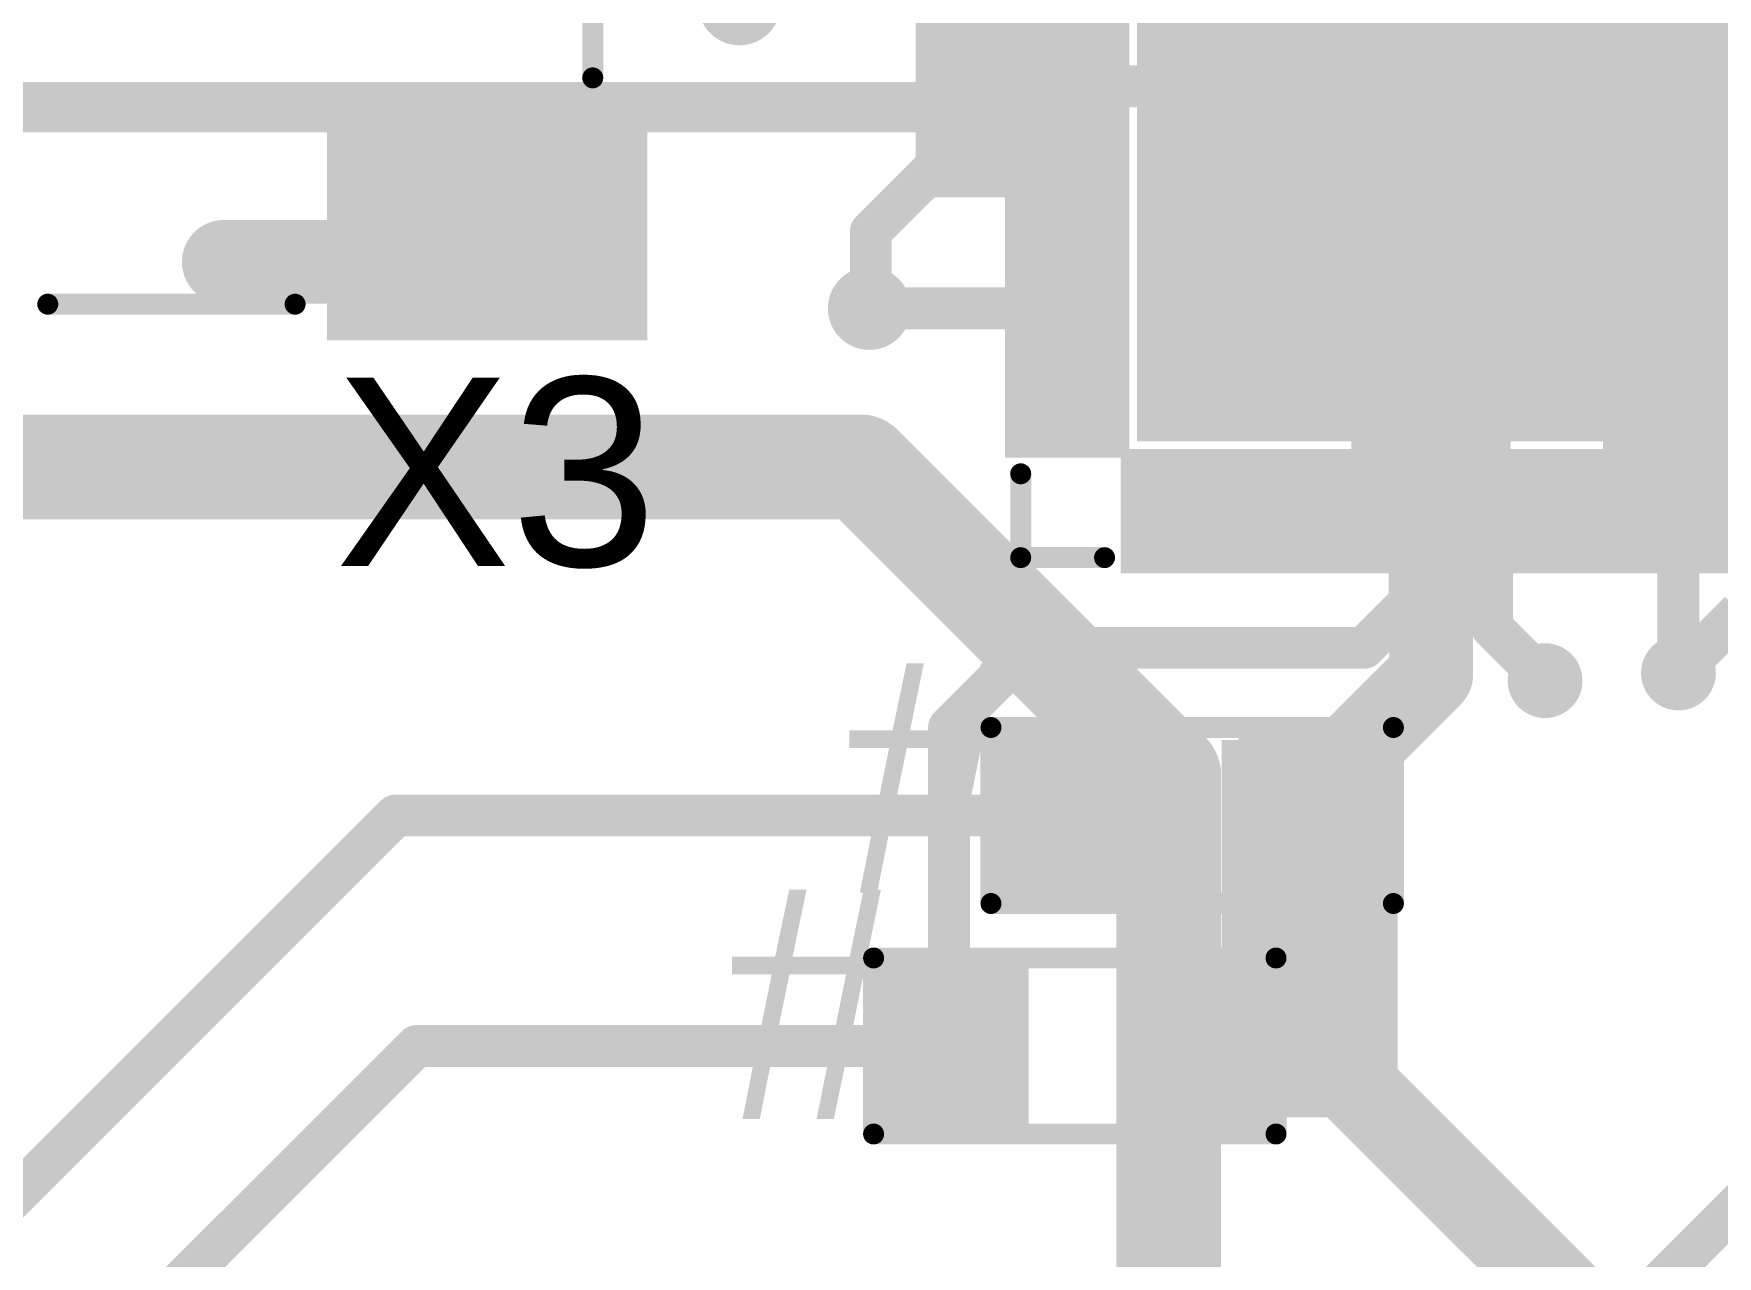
# Model space of a CAD drawing. Header units: millimetres. Extents: x -0.39 to 4.37, y -0.38 to 3.54.
# Drawn here: x 3.0085 to 3.4101, y 2.5596 to 2.8514 of the extents above; entities that cross this region are included whole.
import ezdxf

# ---------------------------------------------------------------- set-up
doc = ezdxf.new("R2010")
doc.units = ezdxf.units.MM
doc.header["$MEASUREMENT"] = 0
for name, color, linetype in [('BottomLayer', 5, 'Continuous'), ('BottomPaste', 16, 'Continuous'), ('BottomSolder', 6, 'Continuous'), ('TopLayer', 1, 'Continuous'), ('TopOverlay', 2, 'Continuous'), ('TopPaste', 8, 'Continuous'), ('TopSolder', 216, 'Continuous'), ('ViaHoleLayer', 16, 'Continuous')]:
    doc.layers.add(name, color=color, linetype=linetype)
doc.styles.add('Arial', font='', dxfattribs={"height": 0.2})
doc.styles.get('Arial').set_extended_font_data('Arial')

# ---------------------------------------------------------------- blocks, each defined once
blk = doc.blocks.new('C__0402_B_39')
at = {"layer": 'BottomLayer'}
for points in [[(-0.009500000000000001, 0.0125), (-0.009499999999999998, -0.0125), (-0.0275, -0.0125), (-0.0275, 0.0125)], [(0.0275, 0.0125), (0.0275, -0.0125), (0.009500000000000001, -0.0125), (0.009499999999999998, 0.0125)]]:
    blk.add_hatch(color=5, dxfattribs=at).paths.add_polyline_path(points)
at = {"layer": 'BottomPaste'}
for points in [[(-0.009500000000000001, 0.0125), (-0.009499999999999998, -0.0125), (-0.0275, -0.0125), (-0.0275, 0.0125)], [(0.0275, 0.0125), (0.0275, -0.0125), (0.009500000000000001, -0.0125), (0.009499999999999998, 0.0125)]]:
    blk.add_hatch(color=16, dxfattribs=at).paths.add_polyline_path(points)
at = {"layer": 'BottomSolder'}
for points in [[(-0.007137800000000001, 0.0148622), (-0.007137799999999999, -0.0148622), (-0.0298622, -0.0148622), (-0.0298622, 0.0148622)], [(0.0298622, 0.0148622), (0.0298622, -0.0148622), (0.007137800000000001, -0.0148622), (0.007137799999999999, 0.0148622)]]:
    blk.add_hatch(color=6, dxfattribs=at).paths.add_polyline_path(points)
blk = doc.blocks.new('5TJ480000XYLBC_80')
at = {"layer": 'TopLayer'}
for points in [[(-0.11023615, 0.07086615), (-0.03937005, 0.07086615), (-0.03937005, 0.01968505), (-0.11023615, 0.01968505)], [(0.03937015, 0.07086615), (0.11023625, 0.07086615), (0.11023625, 0.01968505), (0.03937015, 0.01968505)], [(-0.11023615, -0.01968505), (-0.03937005, -0.01968505), (-0.03937005, -0.07086615), (-0.11023615, -0.07086615)], [(0.03937015, -0.01968505), (0.11023625, -0.01968505), (0.11023625, -0.07086615), (0.03937015, -0.07086615)]]:
    blk.add_hatch(color=1, dxfattribs=at).paths.add_polyline_path(points)
at = {"layer": 'TopPaste'}
for points in [[(-0.11023615, 0.07086615), (-0.03937005, 0.07086615), (-0.03937005, 0.01968505), (-0.11023615, 0.01968505)], [(0.03937015, 0.07086615), (0.11023625, 0.07086615), (0.11023625, 0.01968505), (0.03937015, 0.01968505)], [(-0.11023615, -0.01968505), (-0.03937005, -0.01968505), (-0.03937005, -0.07086615), (-0.11023615, -0.07086615)], [(0.03937015, -0.01968505), (0.11023625, -0.01968505), (0.11023625, -0.07086615), (0.03937015, -0.07086615)]]:
    blk.add_hatch(color=8, dxfattribs=at).paths.add_polyline_path(points)
at = {"layer": 'TopSolder'}
for points in [[(-0.11299205, 0.07362205), (-0.03661415, 0.07362205), (-0.03661415, 0.01692915), (-0.11299205, 0.01692915)], [(0.03661425, 0.07362205), (0.11299215, 0.07362205), (0.11299215, 0.01692915), (0.03661425, 0.01692915)], [(-0.11299205, -0.01692915), (-0.03661415, -0.01692915), (-0.03661415, -0.07362205), (-0.11299205, -0.07362205)], [(0.03661425, -0.01692915), (0.11299215, -0.01692915), (0.11299215, -0.07362205), (0.03661425, -0.07362205)]]:
    blk.add_hatch(color=216, dxfattribs=at).paths.add_polyline_path(points)
at = {"layer": 'TopOverlay', "const_width": 0.005}
for points in [[(0.03, 0.065), (-0.029, 0.065)], [(-0.1, 0.011), (-0.1, -0.011)], [(0.1000001, 0.011), (0.1000001, -0.011)], [(0.03, -0.065), (-0.029, -0.065)]]:
    blk.add_lwpolyline(points, dxfattribs=at)
at = {"layer": 'TopOverlay'}
for points, const_width in [([(-0.03025, 0.065, 1), (-0.02775, 0.065, 1)], 0.0025), ([(0.02875, 0.065, 1), (0.03125, 0.065, 1)], 0.0025), ([(-0.10125, 0.011, 1), (-0.09875, 0.011, 1)], 0.0025), ([(0.0987501, 0.011, 1), (0.1012501, 0.011, 1)], 0.0025), ([(-0.10125, -0.011, 1), (-0.09875, -0.011, 1)], 0.0025), ([(0.0987501, -0.011, 1), (0.1012501, -0.011, 1)], 0.0025), ([(-0.117, -0.051, 1), (-0.125, -0.051, 1)], 0.01), ([(-0.1275, -0.051, 1), (-0.1225, -0.051, 1)], 0.005), ([(-0.1195, -0.051, 1), (-0.1145, -0.051, 1)], 0.005), ([(-0.03025, -0.065, 1), (-0.02775, -0.065, 1)], 0.0025), ([(0.02875, -0.065, 1), (0.03125, -0.065, 1)], 0.0025)]:
    blk.add_lwpolyline(points, format="xyb", close=True, dxfattribs=dict(at, const_width=const_width))
blk = doc.blocks.new('48_UFQFPN__7_7__324')
at = {"layer": 'TopLayer'}
for points in [[(-0.1023629, 0.14173135), (-0.1023629, 0.12007785), (-0.1141739, 0.12007785), (-0.1141739, 0.14173135)], [(-0.0826769, 0.14173135), (-0.0826769, 0.12007785), (-0.0944879, 0.12007785), (-0.0944879, 0.14173135)], [(-0.0629929, 0.14173135), (-0.0629929, 0.12007785), (-0.0748039, 0.12007785), (-0.0748039, 0.14173135)], [(-0.0433069, 0.14173135), (-0.0433069, 0.12007785), (-0.0551179, 0.12007785), (-0.0551179, 0.14173135)], [(-0.0236229, 0.14173135), (-0.0236229, 0.12007785), (-0.0354339, 0.12007785), (-0.0354339, 0.14173135)], [(-0.003936899999999998, 0.14173135), (-0.003936900000000002, 0.12007785), (-0.0157479, 0.12007785), (-0.0157479, 0.14173135)], [(0.0157471, 0.14173135), (0.0157471, 0.12007785), (0.003936099999999998, 0.12007785), (0.003936100000000002, 0.14173135)], [(0.0354331, 0.14173135), (0.0354331, 0.12007785), (0.0236221, 0.12007785), (0.0236221, 0.14173135)], [(0.0551191, 0.14173135), (0.0551191, 0.12007785), (0.0433081, 0.12007785), (0.0433081, 0.14173135)], [(0.0748031, 0.14173135), (0.0748031, 0.12007785), (0.0629921, 0.12007785), (0.0629921, 0.14173135)], [(0.0944891, 0.14173135), (0.0944891, 0.12007785), (0.0826781, 0.12007785), (0.0826781, 0.14173135)], [(0.1141731, 0.14173135), (0.1141731, 0.12007785), (0.1023621, 0.12007785), (0.1023621, 0.14173135)], [(-0.14173315, 0.1141741), (-0.12007965, 0.1141741), (-0.12007965, 0.1023631), (-0.14173315, 0.1023631)], [(0.14173235, 0.1023631), (0.12007885, 0.1023631), (0.12007885, 0.1141741), (0.14173235, 0.1141741)], [(-0.1102366, 0.1102368), (0.1102358, 0.1102368), (0.1102358, -0.1102356), (-0.1102366, -0.1102356)], [(-0.14173315, 0.0944881), (-0.12007965, 0.0944881), (-0.12007965, 0.0826771), (-0.14173315, 0.0826771)], [(0.14173235, 0.0826771), (0.12007885, 0.0826771), (0.12007885, 0.0944881), (0.14173235, 0.0944881)], [(-0.14173315, 0.0748041), (-0.12007965, 0.0748041), (-0.12007965, 0.0629931), (-0.14173315, 0.0629931)], [(0.14173235, 0.0629931), (0.12007885, 0.0629931), (0.12007885, 0.0748041), (0.14173235, 0.0748041)], [(-0.14173315, 0.0551181), (-0.12007965, 0.0551181), (-0.12007965, 0.0433071), (-0.14173315, 0.0433071)], [(0.14173235, 0.0433071), (0.12007885, 0.0433071), (0.12007885, 0.0551181), (0.14173235, 0.0551181)], [(-0.14173315, 0.0354321), (-0.12007965, 0.0354321), (-0.12007965, 0.0236211), (-0.14173315, 0.0236211)], [(0.14173235, 0.0236231), (0.12007885, 0.0236231), (0.12007885, 0.0354341), (0.14173235, 0.0354341)], [(-0.14173315, 0.0157481), (-0.12007965, 0.0157481), (-0.12007965, 0.0039371), (-0.14173315, 0.0039371)], [(0.14173235, 0.003937099999999999), (0.12007885, 0.003937100000000002), (0.12007885, 0.0157481), (0.14173235, 0.0157481)], [(-0.14173315, -0.0039379), (-0.12007965, -0.0039379), (-0.12007965, -0.0157489), (-0.14173315, -0.0157489)], [(0.14173235, -0.0157489), (0.12007885, -0.0157489), (0.12007885, -0.003937899999999999), (0.14173235, -0.003937900000000001)], [(-0.14173315, -0.0236219), (-0.12007965, -0.0236219), (-0.12007965, -0.0354329), (-0.14173315, -0.0354329)], [(0.14173235, -0.0354329), (0.12007885, -0.0354329), (0.12007885, -0.0236219), (0.14173235, -0.0236219)], [(-0.14173315, -0.0433079), (-0.12007965, -0.0433079), (-0.12007965, -0.0551189), (-0.14173315, -0.0551189)], [(0.14173235, -0.0551189), (0.12007885, -0.0551189), (0.12007885, -0.0433079), (0.14173235, -0.0433079)], [(-0.14173315, -0.0629919), (-0.12007965, -0.0629919), (-0.12007965, -0.0748029), (-0.14173315, -0.0748029)], [(0.14173235, -0.0748029), (0.12007885, -0.0748029), (0.12007885, -0.0629919), (0.14173235, -0.0629919)], [(-0.14173315, -0.0826779), (-0.12007965, -0.0826779), (-0.12007965, -0.0944889), (-0.14173315, -0.0944889)], [(0.14173235, -0.0944889), (0.12007885, -0.0944889), (0.12007885, -0.0826779), (0.14173235, -0.0826779)], [(-0.14173315, -0.1023619), (-0.12007965, -0.1023619), (-0.12007965, -0.1141729), (-0.14173315, -0.1141729)], [(0.14173235, -0.1141729), (0.12007885, -0.1141729), (0.12007885, -0.1023619), (0.14173235, -0.1023619)], [(-0.1141739, -0.14173215), (-0.1141739, -0.12007865), (-0.1023629, -0.12007865), (-0.1023629, -0.14173215)], [(-0.0944879, -0.14173215), (-0.0944879, -0.12007865), (-0.0826769, -0.12007865), (-0.0826769, -0.14173215)], [(-0.0748039, -0.14173215), (-0.0748039, -0.12007865), (-0.0629929, -0.12007865), (-0.0629929, -0.14173215)], [(-0.0551179, -0.14173215), (-0.0551179, -0.12007865), (-0.0433069, -0.12007865), (-0.0433069, -0.14173215)], [(-0.0354339, -0.14173215), (-0.0354339, -0.12007865), (-0.0236229, -0.12007865), (-0.0236229, -0.14173215)], [(-0.0157479, -0.14173215), (-0.0157479, -0.12007865), (-0.003936899999999999, -0.12007865), (-0.003936900000000001, -0.14173215)], [(0.0039361, -0.14173215), (0.003936100000000001, -0.12007865), (0.0157471, -0.12007865), (0.0157471, -0.14173215)], [(0.0236221, -0.14173215), (0.0236221, -0.12007865), (0.0354331, -0.12007865), (0.0354331, -0.14173215)], [(0.0433081, -0.14173215), (0.0433081, -0.12007865), (0.0551191, -0.12007865), (0.0551191, -0.14173215)], [(0.0629921, -0.14173215), (0.0629921, -0.12007865), (0.0748031, -0.12007865), (0.0748031, -0.14173215)], [(0.0826781, -0.14173215), (0.0826781, -0.12007865), (0.0944891, -0.12007865), (0.0944891, -0.14173215)], [(0.1023621, -0.14173215), (0.1023621, -0.12007865), (0.1141731, -0.12007865), (0.1141731, -0.14173215)]]:
    blk.add_hatch(color=1, dxfattribs=at).paths.add_polyline_path(points)
at = {"layer": 'TopPaste'}
for points in [[(-0.1023629, 0.14173135), (-0.1023629, 0.12007785), (-0.1141739, 0.12007785), (-0.1141739, 0.14173135)], [(-0.0826769, 0.14173135), (-0.0826769, 0.12007785), (-0.0944879, 0.12007785), (-0.0944879, 0.14173135)], [(-0.0629929, 0.14173135), (-0.0629929, 0.12007785), (-0.0748039, 0.12007785), (-0.0748039, 0.14173135)], [(-0.0433069, 0.14173135), (-0.0433069, 0.12007785), (-0.0551179, 0.12007785), (-0.0551179, 0.14173135)], [(-0.0236229, 0.14173135), (-0.0236229, 0.12007785), (-0.0354339, 0.12007785), (-0.0354339, 0.14173135)], [(-0.003936899999999998, 0.14173135), (-0.003936900000000002, 0.12007785), (-0.0157479, 0.12007785), (-0.0157479, 0.14173135)], [(0.0157471, 0.14173135), (0.0157471, 0.12007785), (0.003936099999999998, 0.12007785), (0.003936100000000002, 0.14173135)], [(0.0354331, 0.14173135), (0.0354331, 0.12007785), (0.0236221, 0.12007785), (0.0236221, 0.14173135)], [(0.0551191, 0.14173135), (0.0551191, 0.12007785), (0.0433081, 0.12007785), (0.0433081, 0.14173135)], [(0.0748031, 0.14173135), (0.0748031, 0.12007785), (0.0629921, 0.12007785), (0.0629921, 0.14173135)], [(0.0944891, 0.14173135), (0.0944891, 0.12007785), (0.0826781, 0.12007785), (0.0826781, 0.14173135)], [(0.1141731, 0.14173135), (0.1141731, 0.12007785), (0.1023621, 0.12007785), (0.1023621, 0.14173135)], [(-0.14173315, 0.1141741), (-0.12007965, 0.1141741), (-0.12007965, 0.1023631), (-0.14173315, 0.1023631)], [(0.14173235, 0.1023631), (0.12007885, 0.1023631), (0.12007885, 0.1141741), (0.14173235, 0.1141741)], [(-0.1102366, 0.1102368), (0.1102358, 0.1102368), (0.1102358, -0.1102356), (-0.1102366, -0.1102356)], [(-0.14173315, 0.0944881), (-0.12007965, 0.0944881), (-0.12007965, 0.0826771), (-0.14173315, 0.0826771)], [(0.14173235, 0.0826771), (0.12007885, 0.0826771), (0.12007885, 0.0944881), (0.14173235, 0.0944881)], [(-0.14173315, 0.0748041), (-0.12007965, 0.0748041), (-0.12007965, 0.0629931), (-0.14173315, 0.0629931)], [(0.14173235, 0.0629931), (0.12007885, 0.0629931), (0.12007885, 0.0748041), (0.14173235, 0.0748041)], [(-0.14173315, 0.0551181), (-0.12007965, 0.0551181), (-0.12007965, 0.0433071), (-0.14173315, 0.0433071)], [(0.14173235, 0.0433071), (0.12007885, 0.0433071), (0.12007885, 0.0551181), (0.14173235, 0.0551181)], [(-0.14173315, 0.0354321), (-0.12007965, 0.0354321), (-0.12007965, 0.0236211), (-0.14173315, 0.0236211)], [(0.14173235, 0.0236231), (0.12007885, 0.0236231), (0.12007885, 0.0354341), (0.14173235, 0.0354341)], [(-0.14173315, 0.0157481), (-0.12007965, 0.0157481), (-0.12007965, 0.0039371), (-0.14173315, 0.0039371)], [(0.14173235, 0.003937099999999999), (0.12007885, 0.003937100000000002), (0.12007885, 0.0157481), (0.14173235, 0.0157481)], [(-0.14173315, -0.0039379), (-0.12007965, -0.0039379), (-0.12007965, -0.0157489), (-0.14173315, -0.0157489)], [(0.14173235, -0.0157489), (0.12007885, -0.0157489), (0.12007885, -0.003937899999999999), (0.14173235, -0.003937900000000001)], [(-0.14173315, -0.0236219), (-0.12007965, -0.0236219), (-0.12007965, -0.0354329), (-0.14173315, -0.0354329)], [(0.14173235, -0.0354329), (0.12007885, -0.0354329), (0.12007885, -0.0236219), (0.14173235, -0.0236219)], [(-0.14173315, -0.0433079), (-0.12007965, -0.0433079), (-0.12007965, -0.0551189), (-0.14173315, -0.0551189)], [(0.14173235, -0.0551189), (0.12007885, -0.0551189), (0.12007885, -0.0433079), (0.14173235, -0.0433079)], [(-0.14173315, -0.0629919), (-0.12007965, -0.0629919), (-0.12007965, -0.0748029), (-0.14173315, -0.0748029)], [(0.14173235, -0.0748029), (0.12007885, -0.0748029), (0.12007885, -0.0629919), (0.14173235, -0.0629919)], [(-0.14173315, -0.0826779), (-0.12007965, -0.0826779), (-0.12007965, -0.0944889), (-0.14173315, -0.0944889)], [(0.14173235, -0.0944889), (0.12007885, -0.0944889), (0.12007885, -0.0826779), (0.14173235, -0.0826779)], [(-0.14173315, -0.1023619), (-0.12007965, -0.1023619), (-0.12007965, -0.1141729), (-0.14173315, -0.1141729)], [(0.14173235, -0.1141729), (0.12007885, -0.1141729), (0.12007885, -0.1023619), (0.14173235, -0.1023619)], [(-0.1141739, -0.14173215), (-0.1141739, -0.12007865), (-0.1023629, -0.12007865), (-0.1023629, -0.14173215)], [(-0.0944879, -0.14173215), (-0.0944879, -0.12007865), (-0.0826769, -0.12007865), (-0.0826769, -0.14173215)], [(-0.0748039, -0.14173215), (-0.0748039, -0.12007865), (-0.0629929, -0.12007865), (-0.0629929, -0.14173215)], [(-0.0551179, -0.14173215), (-0.0551179, -0.12007865), (-0.0433069, -0.12007865), (-0.0433069, -0.14173215)], [(-0.0354339, -0.14173215), (-0.0354339, -0.12007865), (-0.0236229, -0.12007865), (-0.0236229, -0.14173215)], [(-0.0157479, -0.14173215), (-0.0157479, -0.12007865), (-0.003936899999999999, -0.12007865), (-0.003936900000000001, -0.14173215)], [(0.0039361, -0.14173215), (0.003936100000000001, -0.12007865), (0.0157471, -0.12007865), (0.0157471, -0.14173215)], [(0.0236221, -0.14173215), (0.0236221, -0.12007865), (0.0354331, -0.12007865), (0.0354331, -0.14173215)], [(0.0433081, -0.14173215), (0.0433081, -0.12007865), (0.0551191, -0.12007865), (0.0551191, -0.14173215)], [(0.0629921, -0.14173215), (0.0629921, -0.12007865), (0.0748031, -0.12007865), (0.0748031, -0.14173215)], [(0.0826781, -0.14173215), (0.0826781, -0.12007865), (0.0944891, -0.12007865), (0.0944891, -0.14173215)], [(0.1023621, -0.14173215), (0.1023621, -0.12007865), (0.1141731, -0.12007865), (0.1141731, -0.14173215)]]:
    blk.add_hatch(color=8, dxfattribs=at).paths.add_polyline_path(points)
at = {"layer": 'TopSolder'}
for points in [[(-0.0983629, 0.14573135), (-0.0983629, 0.11607785), (-0.1181739, 0.11607785), (-0.1181739, 0.14573135)], [(-0.0786769, 0.14573135), (-0.0786769, 0.11607785), (-0.0984879, 0.11607785), (-0.0984879, 0.14573135)], [(-0.0589929, 0.14573135), (-0.0589929, 0.11607785), (-0.0788039, 0.11607785), (-0.0788039, 0.14573135)], [(-0.0393069, 0.14573135), (-0.0393069, 0.11607785), (-0.0591179, 0.11607785), (-0.0591179, 0.14573135)], [(-0.0196229, 0.14573135), (-0.0196229, 0.11607785), (-0.0394339, 0.11607785), (-0.0394339, 0.14573135)], [(6.310000000000292e-05, 0.14573135), (6.309999999999709e-05, 0.11607785), (-0.0197479, 0.11607785), (-0.0197479, 0.14573135)], [(0.0197471, 0.14573135), (0.0197471, 0.11607785), (-6.390000000000291e-05, 0.11607785), (-6.38999999999971e-05, 0.14573135)], [(0.0394331, 0.14573135), (0.0394331, 0.11607785), (0.0196221, 0.11607785), (0.0196221, 0.14573135)], [(0.0591191, 0.14573135), (0.0591191, 0.11607785), (0.0393081, 0.11607785), (0.0393081, 0.14573135)], [(0.0788031, 0.14573135), (0.0788031, 0.11607785), (0.0589921, 0.11607785), (0.0589921, 0.14573135)], [(0.0984891, 0.14573135), (0.0984891, 0.11607785), (0.0786781, 0.11607785), (0.0786781, 0.14573135)], [(0.1181731, 0.14573135), (0.1181731, 0.11607785), (0.0983621, 0.11607785), (0.0983621, 0.14573135)], [(-0.14573315, 0.1181741), (-0.11607965, 0.1181741), (-0.11607965, 0.0983631), (-0.14573315, 0.0983631)], [(0.14573235, 0.0983631), (0.11607885, 0.0983631), (0.11607885, 0.1181741), (0.14573235, 0.1181741)], [(-0.1142366, 0.1142368), (0.1142358, 0.1142368), (0.1142358, -0.1142356), (-0.1142366, -0.1142356)], [(-0.14573315, 0.0984881), (-0.11607965, 0.0984881), (-0.11607965, 0.0786771), (-0.14573315, 0.0786771)], [(0.14573235, 0.0786771), (0.11607885, 0.0786771), (0.11607885, 0.0984881), (0.14573235, 0.0984881)], [(-0.14573315, 0.0788041), (-0.11607965, 0.0788041), (-0.11607965, 0.0589931), (-0.14573315, 0.0589931)], [(0.14573235, 0.0589931), (0.11607885, 0.0589931), (0.11607885, 0.0788041), (0.14573235, 0.0788041)], [(-0.14573315, 0.0591181), (-0.11607965, 0.0591181), (-0.11607965, 0.0393071), (-0.14573315, 0.0393071)], [(0.14573235, 0.0393071), (0.11607885, 0.0393071), (0.11607885, 0.0591181), (0.14573235, 0.0591181)], [(-0.14573315, 0.0394321), (-0.11607965, 0.0394321), (-0.11607965, 0.0196211), (-0.14573315, 0.0196211)], [(0.14573235, 0.0196231), (0.11607885, 0.0196231), (0.11607885, 0.0394341), (0.14573235, 0.0394341)], [(-0.14573315, 0.0197481), (-0.11607965, 0.0197481), (-0.11607965, -6.29e-05), (-0.14573315, -6.29e-05)], [(0.14573235, -6.290000000000146e-05), (0.11607885, -6.289999999999855e-05), (0.11607885, 0.0197481), (0.14573235, 0.0197481)], [(-0.14573315, 6.21e-05), (-0.11607965, 6.21e-05), (-0.11607965, -0.0197489), (-0.14573315, -0.0197489)], [(0.14573235, -0.0197489), (0.11607885, -0.0197489), (0.11607885, 6.210000000000146e-05), (0.14573235, 6.209999999999854e-05)], [(-0.14573315, -0.0196219), (-0.11607965, -0.0196219), (-0.11607965, -0.0394329), (-0.14573315, -0.0394329)], [(0.14573235, -0.0394329), (0.11607885, -0.0394329), (0.11607885, -0.0196219), (0.14573235, -0.0196219)], [(-0.14573315, -0.0393079), (-0.11607965, -0.0393079), (-0.11607965, -0.0591189), (-0.14573315, -0.0591189)], [(0.14573235, -0.0591189), (0.11607885, -0.0591189), (0.11607885, -0.0393079), (0.14573235, -0.0393079)], [(-0.14573315, -0.0589919), (-0.11607965, -0.0589919), (-0.11607965, -0.0788029), (-0.14573315, -0.0788029)], [(0.14573235, -0.0788029), (0.11607885, -0.0788029), (0.11607885, -0.0589919), (0.14573235, -0.0589919)], [(-0.14573315, -0.0786779), (-0.11607965, -0.0786779), (-0.11607965, -0.0984889), (-0.14573315, -0.0984889)], [(0.14573235, -0.0984889), (0.11607885, -0.0984889), (0.11607885, -0.0786779), (0.14573235, -0.0786779)], [(-0.14573315, -0.0983619), (-0.11607965, -0.0983619), (-0.11607965, -0.1181729), (-0.14573315, -0.1181729)], [(0.14573235, -0.1181729), (0.11607885, -0.1181729), (0.11607885, -0.0983619), (0.14573235, -0.0983619)], [(-0.1181739, -0.14573215), (-0.1181739, -0.11607865), (-0.0983629, -0.11607865), (-0.0983629, -0.14573215)], [(-0.0984879, -0.14573215), (-0.0984879, -0.11607865), (-0.0786769, -0.11607865), (-0.0786769, -0.14573215)], [(-0.0788039, -0.14573215), (-0.0788039, -0.11607865), (-0.0589929, -0.11607865), (-0.0589929, -0.14573215)], [(-0.0591179, -0.14573215), (-0.0591179, -0.11607865), (-0.0393069, -0.11607865), (-0.0393069, -0.14573215)], [(-0.0394339, -0.14573215), (-0.0394339, -0.11607865), (-0.0196229, -0.11607865), (-0.0196229, -0.14573215)], [(-0.0197479, -0.14573215), (-0.0197479, -0.11607865), (6.310000000000145e-05, -0.11607865), (6.309999999999854e-05, -0.14573215)], [(-6.390000000000146e-05, -0.14573215), (-6.389999999999854e-05, -0.11607865), (0.0197471, -0.11607865), (0.0197471, -0.14573215)], [(0.0196221, -0.14573215), (0.0196221, -0.11607865), (0.0394331, -0.11607865), (0.0394331, -0.14573215)], [(0.0393081, -0.14573215), (0.0393081, -0.11607865), (0.0591191, -0.11607865), (0.0591191, -0.14573215)], [(0.0589921, -0.14573215), (0.0589921, -0.11607865), (0.0788031, -0.11607865), (0.0788031, -0.14573215)], [(0.0786781, -0.14573215), (0.0786781, -0.11607865), (0.0984891, -0.11607865), (0.0984891, -0.14573215)], [(0.0983621, -0.14573215), (0.0983621, -0.11607865), (0.1181731, -0.11607865), (0.1181731, -0.14573215)]]:
    blk.add_hatch(color=216, dxfattribs=at).paths.add_polyline_path(points)
at = {"layer": 'TopOverlay', "const_width": 0.005}
for points in [[(-0.1420004, 0.1220006), (-0.1420004, 0.1420006)], [(-0.1420004, 0.1420006), (-0.1220004, 0.1420006)], [(0.1219996, 0.1420006), (0.1419996, 0.1420006)], [(0.1419996, 0.1220006), (0.1419996, 0.1420006)], [(-0.1420004, -0.1419994), (-0.1420004, -0.1219994)], [(0.1419996, -0.1419994), (0.1419996, -0.1219994)], [(-0.1420004, -0.1419994), (-0.1220004, -0.1419994)], [(0.1219996, -0.1419994), (0.1419996, -0.1419994)]]:
    blk.add_lwpolyline(points, dxfattribs=at)
at = {"layer": 'TopOverlay'}
for points, const_width in [([(-0.1432504, 0.1420006, 1), (-0.1407504, 0.1420006, 1)], 0.0025), ([(-0.1432504, 0.1420006, 1), (-0.1407504, 0.1420006, 1)], 0.0025), ([(-0.1232504, 0.1420006, 1), (-0.1207504, 0.1420006, 1)], 0.0025), ([(0.1207496, 0.1420006, 1), (0.1232496, 0.1420006, 1)], 0.0025), ([(0.1407496, 0.1420006, 1), (0.1432496, 0.1420006, 1)], 0.0025), ([(0.1407496, 0.1420006, 1), (0.1432496, 0.1420006, 1)], 0.0025), ([(-0.1432504, 0.1220006, 1), (-0.1407504, 0.1220006, 1)], 0.0025), ([(0.1407496, 0.1220006, 1), (0.1432496, 0.1220006, 1)], 0.0025), ([(-0.15, 0.109, 1), (-0.152, 0.109, 1)], 0.01), ([(-0.1545, 0.109, 1), (-0.1495, 0.109, 1)], 0.005), ([(-0.1525, 0.109, 1), (-0.1475, 0.109, 1)], 0.005), ([(-0.1432504, -0.1219994, 1), (-0.1407504, -0.1219994, 1)], 0.0025), ([(0.1407496, -0.1219994, 1), (0.1432496, -0.1219994, 1)], 0.0025), ([(-0.1432504, -0.1419994, 1), (-0.1407504, -0.1419994, 1)], 0.0025), ([(-0.1432504, -0.1419994, 1), (-0.1407504, -0.1419994, 1)], 0.0025), ([(-0.1232504, -0.1419994, 1), (-0.1207504, -0.1419994, 1)], 0.0025), ([(0.1207496, -0.1419994, 1), (0.1232496, -0.1419994, 1)], 0.0025), ([(0.1407496, -0.1419994, 1), (0.1432496, -0.1419994, 1)], 0.0025), ([(0.1407496, -0.1419994, 1), (0.1432496, -0.1419994, 1)], 0.0025)]:
    blk.add_lwpolyline(points, format="xyb", close=True, dxfattribs=dict(at, const_width=const_width))
blk = doc.blocks.new('RES0603_B_335')
at = {"layer": 'BottomLayer'}
for points in [[(-0.045, -0.0175), (-0.045, 0.0175), (-0.015, 0.0175), (-0.015, -0.0175)], [(0.015, -0.0175), (0.015, 0.0175), (0.045, 0.0175), (0.045, -0.0175)]]:
    blk.add_hatch(color=5, dxfattribs=at).paths.add_polyline_path(points)
at = {"layer": 'BottomPaste'}
for points in [[(-0.045, -0.0175), (-0.045, 0.0175), (-0.015, 0.0175), (-0.015, -0.0175)], [(0.015, -0.0175), (0.015, 0.0175), (0.045, 0.0175), (0.045, -0.0175)]]:
    blk.add_hatch(color=16, dxfattribs=at).paths.add_polyline_path(points)
at = {"layer": 'BottomSolder'}
for points in [[(-0.049, -0.0215), (-0.049, 0.0215), (-0.011, 0.0215), (-0.011, -0.0215)], [(0.011, -0.0215), (0.011, 0.0215), (0.049, 0.0215), (0.049, -0.0215)]]:
    blk.add_hatch(color=6, dxfattribs=at).paths.add_polyline_path(points)
blk = doc.blocks.new('RES0603_391')
at = {"layer": 'TopLayer'}
for points in [[(-0.015, 0.0175), (-0.015, -0.0175), (-0.045, -0.0175), (-0.045, 0.0175)], [(0.045, 0.0175), (0.045, -0.0175), (0.015, -0.0175), (0.015, 0.0175)]]:
    blk.add_hatch(color=1, dxfattribs=at).paths.add_polyline_path(points)
at = {"layer": 'TopPaste'}
for points in [[(-0.015, 0.0175), (-0.015, -0.0175), (-0.045, -0.0175), (-0.045, 0.0175)], [(0.045, 0.0175), (0.045, -0.0175), (0.015, -0.0175), (0.015, 0.0175)]]:
    blk.add_hatch(color=8, dxfattribs=at).paths.add_polyline_path(points)
at = {"layer": 'TopSolder'}
for points in [[(-0.011, 0.0215), (-0.011, -0.0215), (-0.049, -0.0215), (-0.049, 0.0215)], [(0.049, 0.0215), (0.049, -0.0215), (0.011, -0.0215), (0.011, 0.0215)]]:
    blk.add_hatch(color=216, dxfattribs=at).paths.add_polyline_path(points)
at = {"layer": 'TopOverlay', "const_width": 0.005}
for points in [[(-0.048, 0.021), (0.048, 0.021)], [(-0.048, -0.021), (-0.048, 0.021)], [(0.048, -0.021), (0.048, 0.021)], [(-0.048, -0.021), (0.048, -0.021)]]:
    blk.add_lwpolyline(points, dxfattribs=at)
at = {"layer": 'TopOverlay', "const_width": 0.0025}
for points in [[(-0.04925, 0.021, 1), (-0.04675, 0.021, 1)], [(-0.04925, 0.021, 1), (-0.04675, 0.021, 1)], [(0.04675, 0.021, 1), (0.04925, 0.021, 1)], [(0.04675, 0.021, 1), (0.04925, 0.021, 1)], [(-0.04925, -0.021, 1), (-0.04675, -0.021, 1)], [(-0.04925, -0.021, 1), (-0.04675, -0.021, 1)], [(0.04675, -0.021, 1), (0.04925, -0.021, 1)], [(0.04675, -0.021, 1), (0.04925, -0.021, 1)]]:
    blk.add_lwpolyline(points, format="xyb", close=True, dxfattribs=at)
blk = doc.blocks.new('RES0603_392')
at = {"layer": 'TopLayer'}
for points in [[(-0.015, 0.0175), (-0.015, -0.0175), (-0.045, -0.0175), (-0.045, 0.0175)], [(0.045, 0.0175), (0.045, -0.0175), (0.015, -0.0175), (0.015, 0.0175)]]:
    blk.add_hatch(color=1, dxfattribs=at).paths.add_polyline_path(points)
at = {"layer": 'TopPaste'}
for points in [[(-0.015, 0.0175), (-0.015, -0.0175), (-0.045, -0.0175), (-0.045, 0.0175)], [(0.045, 0.0175), (0.045, -0.0175), (0.015, -0.0175), (0.015, 0.0175)]]:
    blk.add_hatch(color=8, dxfattribs=at).paths.add_polyline_path(points)
at = {"layer": 'TopSolder'}
for points in [[(-0.011, 0.0215), (-0.011, -0.0215), (-0.049, -0.0215), (-0.049, 0.0215)], [(0.049, 0.0215), (0.049, -0.0215), (0.011, -0.0215), (0.011, 0.0215)]]:
    blk.add_hatch(color=216, dxfattribs=at).paths.add_polyline_path(points)
at = {"layer": 'TopOverlay', "const_width": 0.005}
for points in [[(-0.048, -0.021), (-0.048, 0.021)], [(-0.048, 0.021), (0.048, 0.021)], [(0.048, -0.021), (0.048, 0.021)], [(-0.048, -0.021), (0.048, -0.021)]]:
    blk.add_lwpolyline(points, dxfattribs=at)
at = {"layer": 'TopOverlay', "const_width": 0.0025}
for points in [[(-0.04925, 0.021, 1), (-0.04675, 0.021, 1)], [(-0.04925, 0.021, 1), (-0.04675, 0.021, 1)], [(0.04675, 0.021, 1), (0.04925, 0.021, 1)], [(0.04675, 0.021, 1), (0.04925, 0.021, 1)], [(-0.04925, -0.021, 1), (-0.04675, -0.021, 1)], [(-0.04925, -0.021, 1), (-0.04675, -0.021, 1)], [(0.04675, -0.021, 1), (0.04925, -0.021, 1)], [(0.04675, -0.021, 1), (0.04925, -0.021, 1)]]:
    blk.add_lwpolyline(points, format="xyb", close=True, dxfattribs=at)
blk = doc.blocks.new('RES0603_B_398')
at = {"layer": 'BottomLayer'}
for points in [[(-0.045, -0.0175), (-0.045, 0.0175), (-0.015, 0.0175), (-0.015, -0.0175)], [(0.015, -0.0175), (0.015, 0.0175), (0.045, 0.0175), (0.045, -0.0175)]]:
    blk.add_hatch(color=5, dxfattribs=at).paths.add_polyline_path(points)
at = {"layer": 'BottomPaste'}
for points in [[(-0.045, -0.0175), (-0.045, 0.0175), (-0.015, 0.0175), (-0.015, -0.0175)], [(0.015, -0.0175), (0.015, 0.0175), (0.045, 0.0175), (0.045, -0.0175)]]:
    blk.add_hatch(color=16, dxfattribs=at).paths.add_polyline_path(points)
at = {"layer": 'BottomSolder'}
for points in [[(-0.049, -0.0215), (-0.049, 0.0215), (-0.011, 0.0215), (-0.011, -0.0215)], [(0.011, -0.0215), (0.011, 0.0215), (0.049, 0.0215), (0.049, -0.0215)]]:
    blk.add_hatch(color=6, dxfattribs=at).paths.add_polyline_path(points)

msp = doc.modelspace()

# ---------------------------------------------------------------- hatches: boundary and pattern name
at = {"layer": 'BottomLayer'}
h = msp.add_hatch(color=5, dxfattribs=at)
edge = h.paths.add_edge_path()
edge.add_arc((3.0538225, 2.7969167), 0.0059055, 0, 360)
h = msp.add_hatch(color=5, dxfattribs=at)
edge = h.paths.add_edge_path()
edge.add_arc((3.2078225, 2.7858222), 0.0059055, 0, 360)
h = msp.add_hatch(color=5, dxfattribs=at)
edge = h.paths.add_edge_path()
edge.add_arc((3.3099055, 2.7858222), 0.0059055, 0, 360)
h = msp.add_hatch(color=5, dxfattribs=at)
edge = h.paths.add_edge_path()
edge.add_arc((3.4008225, 2.6988222), 0.0049212, 0, 360)
h = msp.add_hatch(color=5, dxfattribs=at)
edge = h.paths.add_edge_path()
edge.add_arc((3.369, 2.697), 0.0049212, 0, 360)
h = msp.add_hatch(color=5, dxfattribs=at)
edge = h.paths.add_edge_path()
edge.add_arc((3.2558225, 2.6648222), 0.0059055, 0, 360)
h = msp.add_hatch(color=5, dxfattribs=at)
edge = h.paths.add_edge_path()
edge.add_arc((3.3208225, 2.6128222), 0.0059055, 0, 360)
at = {"layer": 'BottomSolder'}
h = msp.add_hatch(color=6, dxfattribs=at)
edge = h.paths.add_edge_path()
edge.add_arc((3.1768225, 2.8585062), 0.0099055, 0, 360)
h = msp.add_hatch(color=6, dxfattribs=at)
edge = h.paths.add_edge_path()
edge.add_arc((3.0538225, 2.7969167), 0.0099055, 0, 360)
h = msp.add_hatch(color=6, dxfattribs=at)
edge = h.paths.add_edge_path()
edge.add_arc((3.2078225, 2.7858222), 0.0099055, 0, 360)
h = msp.add_hatch(color=6, dxfattribs=at)
edge = h.paths.add_edge_path()
edge.add_arc((3.3099055, 2.7858222), 0.0099055, 0, 360)
h = msp.add_hatch(color=6, dxfattribs=at)
edge = h.paths.add_edge_path()
edge.add_arc((3.4008225, 2.6988222), 0.0089212, 0, 360)
h = msp.add_hatch(color=6, dxfattribs=at)
edge = h.paths.add_edge_path()
edge.add_arc((3.369, 2.697), 0.0089212, 0, 360)
h = msp.add_hatch(color=6, dxfattribs=at)
edge = h.paths.add_edge_path()
edge.add_arc((3.2558225, 2.6648222), 0.0099055, 0, 360)
h = msp.add_hatch(color=6, dxfattribs=at)
edge = h.paths.add_edge_path()
edge.add_arc((3.3208225, 2.6128222), 0.0099055, 0, 360)
at = {"layer": 'TopLayer'}
h = msp.add_hatch(color=1, dxfattribs=at)
edge = h.paths.add_edge_path()
edge.add_arc((3.0538225, 2.7969167), 0.0059055, 0, 360)
h = msp.add_hatch(color=1, dxfattribs=at)
edge = h.paths.add_edge_path()
edge.add_arc((3.2078225, 2.7858222), 0.0059055, 0, 360)
h = msp.add_hatch(color=1, dxfattribs=at)
edge = h.paths.add_edge_path()
edge.add_arc((3.3099055, 2.7858222), 0.0059055, 0, 360)
h = msp.add_hatch(color=1, dxfattribs=at)
edge = h.paths.add_edge_path()
edge.add_arc((3.4008225, 2.6988222), 0.0049212, 0, 360)
h = msp.add_hatch(color=1, dxfattribs=at)
edge = h.paths.add_edge_path()
edge.add_arc((3.369, 2.697), 0.0049212, 0, 360)
msp.add_hatch(color=1, dxfattribs=at).paths.add_polyline_path([(3.3338225, 2.6828222), (3.2918225, 2.6828222), (3.2918225, 2.5928222), (3.3338225, 2.5928222)])
h = msp.add_hatch(color=1, dxfattribs=at)
edge = h.paths.add_edge_path()
edge.add_arc((3.2558225, 2.6648222), 0.0059055, 0, 360)
h = msp.add_hatch(color=1, dxfattribs=at)
edge = h.paths.add_edge_path()
edge.add_arc((3.3208225, 2.6128222), 0.0059055, 0, 360)
at = {"layer": 'TopSolder'}
h = msp.add_hatch(color=216, dxfattribs=at)
edge = h.paths.add_edge_path()
edge.add_arc((3.1768225, 2.8585062), 0.0099055, 0, 360)
h = msp.add_hatch(color=216, dxfattribs=at)
edge = h.paths.add_edge_path()
edge.add_arc((3.0538225, 2.7969167), 0.0099055, 0, 360)
h = msp.add_hatch(color=216, dxfattribs=at)
edge = h.paths.add_edge_path()
edge.add_arc((3.2078225, 2.7858222), 0.0099055, 0, 360)
h = msp.add_hatch(color=216, dxfattribs=at)
edge = h.paths.add_edge_path()
edge.add_arc((3.3099055, 2.7858222), 0.0099055, 0, 360)
h = msp.add_hatch(color=216, dxfattribs=at)
edge = h.paths.add_edge_path()
edge.add_arc((3.4008225, 2.6988222), 0.0089212, 0, 360)
h = msp.add_hatch(color=216, dxfattribs=at)
edge = h.paths.add_edge_path()
edge.add_arc((3.369, 2.697), 0.0089212, 0, 360)
h = msp.add_hatch(color=216, dxfattribs=at)
edge = h.paths.add_edge_path()
edge.add_arc((3.2558225, 2.6648222), 0.0099055, 0, 360)
h = msp.add_hatch(color=216, dxfattribs=at)
edge = h.paths.add_edge_path()
edge.add_arc((3.3208225, 2.6128222), 0.0099055, 0, 360)
at = {"layer": 'ViaHoleLayer'}
h = msp.add_hatch(color=16, dxfattribs=at)
edge = h.paths.add_edge_path()
edge.add_arc((3.0538225, 2.7969167), 0.003937, 0, 360)
h = msp.add_hatch(color=16, dxfattribs=at)
edge = h.paths.add_edge_path()
edge.add_arc((3.2078225, 2.7858222), 0.003937, 0, 360)
h = msp.add_hatch(color=16, dxfattribs=at)
edge = h.paths.add_edge_path()
edge.add_arc((3.3099055, 2.7858222), 0.003937, 0, 360)
h = msp.add_hatch(color=16, dxfattribs=at)
edge = h.paths.add_edge_path()
edge.add_arc((3.369, 2.697), 0.003937, 0, 360)
h = msp.add_hatch(color=16, dxfattribs=at)
edge = h.paths.add_edge_path()
edge.add_arc((3.4008225, 2.6988222), 0.003937, 0, 360)
h = msp.add_hatch(color=16, dxfattribs=at)
edge = h.paths.add_edge_path()
edge.add_arc((3.2558225, 2.6648222), 0.003937, 0, 360)
h = msp.add_hatch(color=16, dxfattribs=at)
edge = h.paths.add_edge_path()
edge.add_arc((3.3208225, 2.6128222), 0.003937, 0, 360)

# ---------------------------------------------------------------- linework, layer by layer
at = {"layer": 'BottomLayer'}
for points, const_width in [([(3.294358, 2.8968222), (3.3460369, 2.8451433)], 0.01), ([(3.2978225, 2.8338222), (3.2978225, 2.8628223)], 0.01), ([(3.3460369, 2.8451433), (3.3500674, 2.8451433)], 0.01), ([(3.3500674, 2.8451433), (3.4017464, 2.7934643)], 0.01), ([(2.9408224, 2.8338221), (3.2378225, 2.8338221)], 0.012), ([(3.2913225, 2.7858222), (3.3099055, 2.7858222)], 0.02), ([(3.4017464, 2.7668983), (3.4017464, 2.7934643)], 0.01), ([(3.2078225, 2.7858222), (3.2543225, 2.7858222)], 0.01), ([(3.274728, 2.431728), (3.6158225, 2.7728225)], 0.01), ([(3.3418225, 2.6984093), (3.3418225, 2.7668222)], 0.02), ([(3.4008225, 2.7658222), (3.4018225, 2.7668222)], 0.01), ([(3.4017464, 2.7668983), (3.4018225, 2.7668222)], 0.01), ([(3.4008225, 2.6988222), (3.4008225, 2.7658222)], 0.01), ([(2.059, 2.748), (3.2057451, 2.748)], 0.025), ([(3.2057451, 2.748), (3.279228, 2.6745171)], 0.025), ([(3.3208225, 2.6774093), (3.3418225, 2.6984093)], 0.02), ([(3.279228, 2.4680478), (3.279228, 2.6745171)], 0.025), ([(3.3208225, 2.6128222), (3.3208225, 2.6774093)], 0.02), ([(2.916, 2.486), (3.0948222, 2.6648222)], 0.01), ([(3.0948222, 2.6648222), (3.2558225, 2.6648222)], 0.01)]:
    msp.add_lwpolyline(points, dxfattribs=dict(at, const_width=const_width))
for points, const_width in [([(3.3435369, 2.8451433, 1), (3.3485369, 2.8451433, 1)], 0.005), ([(3.3435369, 2.8451433, 1), (3.3485369, 2.8451433, 1)], 0.005), ([(3.3475674, 2.8451433, 1), (3.3525674, 2.8451433, 1)], 0.005), ([(3.3475674, 2.8451433, 1), (3.3525674, 2.8451433, 1)], 0.005), ([(3.2348225, 2.8338221, 1), (3.2408225, 2.8338221, 1)], 0.006), ([(3.2953225, 2.8338222, 1), (3.3003225, 2.8338222, 1)], 0.005), ([(3.2863225, 2.7858222, 1), (3.2963225, 2.7858222, 1)], 0.01), ([(3.3049055, 2.7858222, 1), (3.3149055, 2.7858222, 1)], 0.01), ([(3.3992464, 2.7934643, 1), (3.4042464, 2.7934643, 1)], 0.005), ([(3.3992464, 2.7934643, 1), (3.4042464, 2.7934643, 1)], 0.005), ([(3.2053225, 2.7858222, 1), (3.2103225, 2.7858222, 1)], 0.005), ([(3.2518225, 2.7858222, 1), (3.2568225, 2.7858222, 1)], 0.005), ([(3.3368225, 2.7668222, 1), (3.3468225, 2.7668222, 1)], 0.01), ([(3.3992464, 2.7668983, 1), (3.4042464, 2.7668983, 1)], 0.005), ([(3.3992464, 2.7668983, 1), (3.4042464, 2.7668983, 1)], 0.005), ([(3.3993225, 2.7668222, 1), (3.4043225, 2.7668222, 1)], 0.005), ([(3.3993225, 2.7668222, 1), (3.4043225, 2.7668222, 1)], 0.005), ([(3.3983225, 2.7658222, 1), (3.4033225, 2.7658222, 1)], 0.005), ([(3.3983225, 2.7658222, 1), (3.4033225, 2.7658222, 1)], 0.005), ([(3.1994951, 2.748, 1), (3.2119951, 2.748, 1)], 0.0125), ([(3.1994951, 2.748, 1), (3.2119951, 2.748, 1)], 0.0125), ([(3.3368225, 2.6984093, 1), (3.3468225, 2.6984093, 1)], 0.01), ([(3.3368225, 2.6984093, 1), (3.3468225, 2.6984093, 1)], 0.01), ([(3.3983225, 2.6988222, 1), (3.4033225, 2.6988222, 1)], 0.005), ([(3.272978, 2.6745171, 1), (3.285478, 2.6745171, 1)], 0.0125), ([(3.272978, 2.6745171, 1), (3.285478, 2.6745171, 1)], 0.0125), ([(3.3158225, 2.6774093, 1), (3.3258225, 2.6774093, 1)], 0.01), ([(3.3158225, 2.6774093, 1), (3.3258225, 2.6774093, 1)], 0.01), ([(3.0923222, 2.6648222, 1), (3.0973222, 2.6648222, 1)], 0.005), ([(3.0923222, 2.6648222, 1), (3.0973222, 2.6648222, 1)], 0.005), ([(3.2533225, 2.6648222, 1), (3.2583225, 2.6648222, 1)], 0.005), ([(3.3158225, 2.6128222, 1), (3.3258225, 2.6128222, 1)], 0.01)]:
    msp.add_lwpolyline(points, format="xyb", close=True, dxfattribs=dict(at, const_width=const_width))
at = {"layer": 'TopLayer'}
for points, const_width in [([(3.3563885, 2.8388222), (3.3859165, 2.8683502)], 0.01), ([(3.3859165, 2.8683502), (3.4745005, 2.7797662)], 0.01), ([(3.2550105, 2.8388222), (3.3563885, 2.8388222)], 0.01), ([(3.2118225, 2.8078222), (3.2231365, 2.8191362)], 0.01), ([(3.2231365, 2.8191362), (3.2550105, 2.8191362)], 0.01), ([(3.1069957, 2.7969167), (3.1166256, 2.8065466)], 0.02), ([(3.2118225, 2.8078222), (3.2178225, 2.8138222)], 0.01), ([(3.2081689, 2.8041686), (3.2118225, 2.8078222)], 0.01), ([(3.2081689, 2.7861686), (3.2081689, 2.8041686)], 0.01), ([(3.0538225, 2.7969167), (3.1069957, 2.7969167)], 0.02), ([(3.2078225, 2.7858222), (3.2081689, 2.7861686)], 0.01), ([(3.3367045, 2.7157042), (3.3367045, 2.7374442)], 0.01), ([(3.3563885, 2.7096115), (3.3563885, 2.7374442)], 0.01), ([(3.3258225, 2.7048222), (3.3367045, 2.7157042)], 0.01), ([(3.4008225, 2.6988222), (3.4154445, 2.7134442)], 0.01), ([(3.3563885, 2.7096115), (3.369, 2.697)], 0.01), ([(3.2268225, 2.6858222), (3.2458225, 2.7048222)], 0.01), ([(3.2458225, 2.7048222), (3.3258225, 2.7048222)], 0.01), ([(3.2268225, 2.6098222), (3.2268225, 2.6858222)], 0.01), ([(3.3128225, 2.6238222), (3.3128225, 2.6378222)], 0.02), ([(3.3128225, 2.6238222), (3.3238225, 2.6128222)], 0.02), ([(3.3208225, 2.6128222), (3.3238225, 2.6098222)], 0.02), ([(3.3238225, 2.6001775), (3.3238225, 2.6098222)], 0.02), ([(3.025, 2.535), (3.0998222, 2.6098222)], 0.01), ([(3.0998222, 2.6098222), (3.2268225, 2.6098222)], 0.01), ([(3.3238225, 2.6001775), (3.3968225, 2.5271775)], 0.02)]:
    msp.add_lwpolyline(points, dxfattribs=dict(at, const_width=const_width))
for points, const_width in [([(3.2525105, 2.8388222, 1), (3.2575105, 2.8388222, 1)], 0.005), ([(3.3538885, 2.8388222, 1), (3.3588885, 2.8388222, 1)], 0.005), ([(3.3538885, 2.8388222, 1), (3.3588885, 2.8388222, 1)], 0.005), ([(3.2206365, 2.8191362, 1), (3.2256365, 2.8191362, 1)], 0.005), ([(3.2206365, 2.8191362, 1), (3.2256365, 2.8191362, 1)], 0.005), ([(3.2525105, 2.8191362, 1), (3.2575105, 2.8191362, 1)], 0.005), ([(3.1116256, 2.8065466, 1), (3.1216256, 2.8065466, 1)], 0.01), ([(3.2153225, 2.8138222, 1), (3.2203225, 2.8138222, 1)], 0.005), ([(3.2093225, 2.8078222, 1), (3.2143225, 2.8078222, 1)], 0.005), ([(3.2093225, 2.8078222, 1), (3.2143225, 2.8078222, 1)], 0.005), ([(3.2093225, 2.8078222, 1), (3.2143225, 2.8078222, 1)], 0.005), ([(3.2056689, 2.8041686, 1), (3.2106689, 2.8041686, 1)], 0.005), ([(3.2056689, 2.8041686, 1), (3.2106689, 2.8041686, 1)], 0.005), ([(3.0488225, 2.7969167, 1), (3.0588225, 2.7969167, 1)], 0.01), ([(3.1019957, 2.7969167, 1), (3.1119957, 2.7969167, 1)], 0.01), ([(3.1019957, 2.7969167, 1), (3.1119957, 2.7969167, 1)], 0.01), ([(3.2053225, 2.7858222, 1), (3.2103225, 2.7858222, 1)], 0.005), ([(3.2056689, 2.7861686, 1), (3.2106689, 2.7861686, 1)], 0.005), ([(3.2056689, 2.7861686, 1), (3.2106689, 2.7861686, 1)], 0.005), ([(3.3342045, 2.7374442, 1), (3.3392045, 2.7374442, 1)], 0.005), ([(3.3538885, 2.7374442, 1), (3.3588885, 2.7374442, 1)], 0.005), ([(3.3342045, 2.7157042, 1), (3.3392045, 2.7157042, 1)], 0.005), ([(3.3342045, 2.7157042, 1), (3.3392045, 2.7157042, 1)], 0.005), ([(3.3538885, 2.7096115, 1), (3.3588885, 2.7096115, 1)], 0.005), ([(3.3538885, 2.7096115, 1), (3.3588885, 2.7096115, 1)], 0.005), ([(3.2433225, 2.7048222, 1), (3.2483225, 2.7048222, 1)], 0.005), ([(3.2433225, 2.7048222, 1), (3.2483225, 2.7048222, 1)], 0.005), ([(3.3233225, 2.7048222, 1), (3.3283225, 2.7048222, 1)], 0.005), ([(3.3233225, 2.7048222, 1), (3.3283225, 2.7048222, 1)], 0.005), ([(3.3983225, 2.6988222, 1), (3.4033225, 2.6988222, 1)], 0.005), ([(3.3665, 2.697, 1), (3.3715, 2.697, 1)], 0.005), ([(3.2243225, 2.6858222, 1), (3.2293225, 2.6858222, 1)], 0.005), ([(3.2243225, 2.6858222, 1), (3.2293225, 2.6858222, 1)], 0.005), ([(3.3078225, 2.6378222, 1), (3.3178225, 2.6378222, 1)], 0.01), ([(3.3078225, 2.6238222, 1), (3.3178225, 2.6238222, 1)], 0.01), ([(3.3078225, 2.6238222, 1), (3.3178225, 2.6238222, 1)], 0.01), ([(3.3158225, 2.6128222, 1), (3.3258225, 2.6128222, 1)], 0.01), ([(3.3188225, 2.6128222, 1), (3.3288225, 2.6128222, 1)], 0.01), ([(3.3188225, 2.6098222, 1), (3.3288225, 2.6098222, 1)], 0.01), ([(3.3188225, 2.6098222, 1), (3.3288225, 2.6098222, 1)], 0.01), ([(3.0973222, 2.6098222, 1), (3.1023222, 2.6098222, 1)], 0.005), ([(3.0973222, 2.6098222, 1), (3.1023222, 2.6098222, 1)], 0.005), ([(3.2243225, 2.6098222, 1), (3.2293225, 2.6098222, 1)], 0.005), ([(3.2243225, 2.6098222, 1), (3.2293225, 2.6098222, 1)], 0.005), ([(3.3188225, 2.6001775, 1), (3.3288225, 2.6001775, 1)], 0.01), ([(3.3188225, 2.6001775, 1), (3.3288225, 2.6001775, 1)], 0.01)]:
    msp.add_lwpolyline(points, format="xyb", close=True, dxfattribs=dict(at, const_width=const_width))

# ---------------------------------------------------------------- block references
for name, p in [('48_UFQFPN__7_7__324', (3.3859169, 2.8683496)), ('RES0603_391', (3.2848225, 2.6648222)), ('RES0603_392', (3.2568225, 2.6098222))]:
    msp.add_blockref(name, p)
at = {"rotation": 180}
for name, p in [('5TJ480000XYLBC_80', (3.0418225, 2.8518222)), ('RES0603_B_398', (3.2678225, 2.8338222)), ('C__0402_B_39', (3.2728225, 2.7858222)), ('RES0603_B_335', (3.3718225, 2.7668222))]:
    msp.add_blockref(name, p, dxfattribs=at)

# ---------------------------------------------------------------- texts
at = {"layer": 'TopOverlay', "style": 'Arial'}
msp.add_text('X3', height=0.045, dxfattribs=at).set_placement((3.0803346, 2.7243295))
for p in [(3.2008225, 2.6464129), (3.1728225, 2.5924129)]:
    msp.add_text('#', height=0.055, rotation=360, dxfattribs=at).set_placement(p)

doc.saveas('drawing.dxf')
